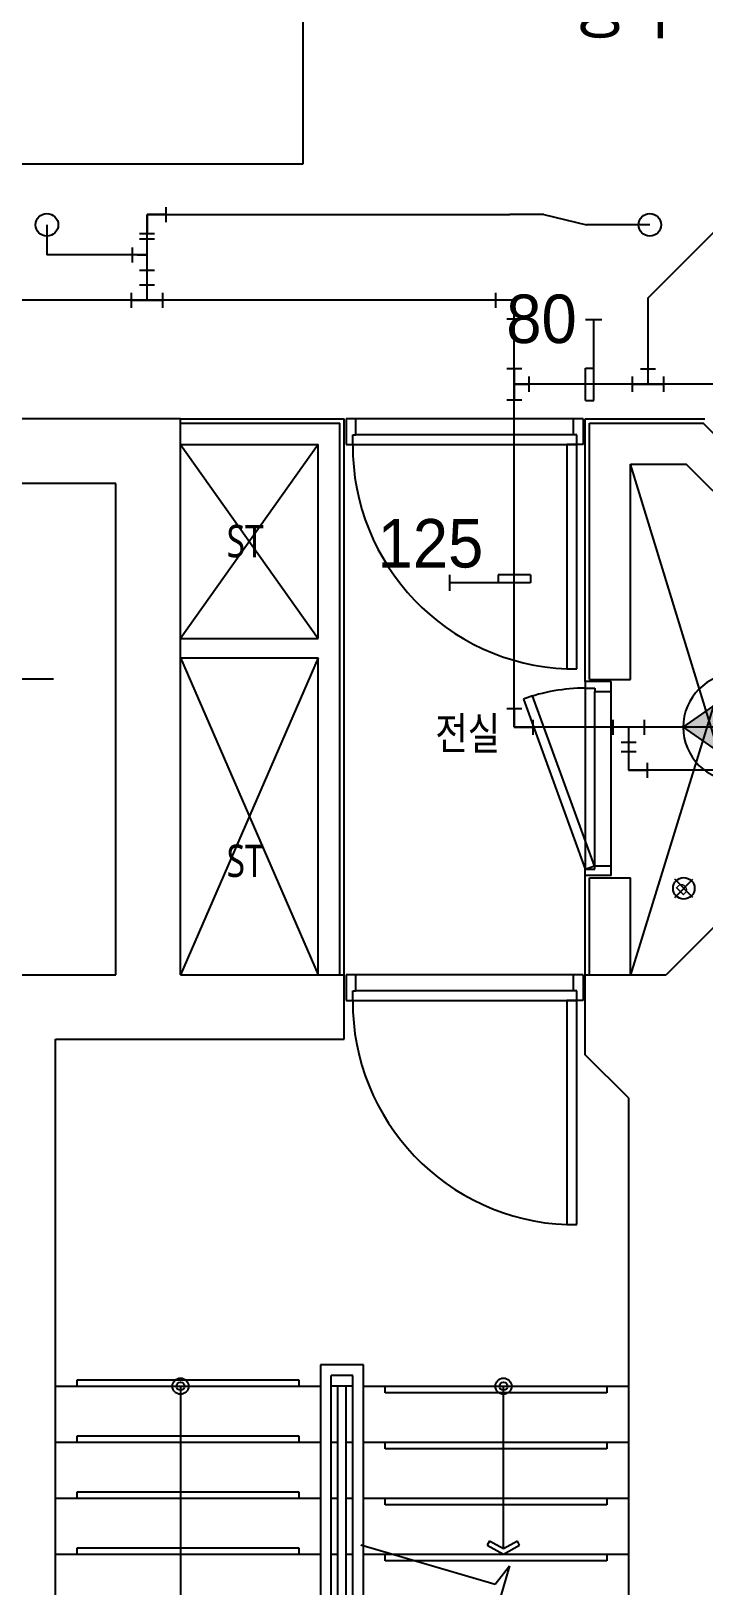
# Model space of a CAD drawing. Header units: millimetres. Extents: x 238075 to 303070, y -258150 to -205841.
# Drawn here: x 269639 to 272764, y -239698 to -232482 of the extents above; entities that cross this region are included whole.
import ezdxf
from ezdxf.enums import TextEntityAlignment as Align

# ---------------------------------------------------------------- set-up
doc = ezdxf.new("R2010")
doc.units = ezdxf.units.MM
doc.header["$LTSCALE"] = 200
for name, color, linetype in [('-소화(SP가지관)', 3, 'Continuous'), ('-소화(SP헤드하향)', 2, 'Continuous'), ('-소화(배관-SP 2차)', 1, 'Continuous'), ('L1', 1, 'Continuous'), ('L2', 2, 'Continuous'), ('L4', 4, 'Continuous'), ('TEX', 3, 'Continuous'), ('아파트', 253, 'Continuous')]:
    doc.layers.add(name, color=color, linetype=linetype)
doc.styles.add('돋움', font='Dotum.ttf')
doc.styles.add('맑은 고딕', font='malgun.ttf', dxfattribs={"width": 0.8})

# ---------------------------------------------------------------- blocks, each defined once
blk = doc.blocks.new('A$C1978247E')
at = {"color": 0}
for p, q in [((-93.8, -45.1), (-93.8, 45.1)), ((93.8, 0), (-93.8, 0)), ((-45.1, 90), (45.1, 90)), ((0, 0), (0, 90)), ((93.8, -45.1), (93.8, 45.1))]:
    blk.add_line(p, q, dxfattribs=at)
blk = doc.blocks.new('A$C476E3A35')
at = {"color": 0}
for p, q in [((112.5, 0), (0, 0)), ((0, 0), (0, -113.2)), ((112.5, 45.1), (112.5, -45.1)), ((-45.1, -113.2), (45.1, -113.2))]:
    blk.add_line(p, q, dxfattribs=at)
blk = doc.blocks.new('A$C78BA73EA')
for p, q in [((0.5, 5), (0.5, 0)), ((1, 5), (0.5, 5)), ((1, 5), (1, 3)), ((1, 3), (0.5, 3)), ((1, 0), (0, 0))]:
    blk.add_line(p, q)
blk = doc.blocks.new('A$C0B056EF9')
at = {"layer": 'L1'}
blk.add_hatch(color=1, dxfattribs=at).paths.add_polyline_path([(100, 0), (-34.5, -93.9), (-34.5, 93.9)])
at = {"color": 7}
blk.add_circle((0, 0), 100, dxfattribs=at)
at = {"layer": 'L1', "color": 1}
for p, q in [((100, 0), (-34.5, 93.9)), ((-34.5, 93.9), (-34.5, -93.9)), ((100, 0), (-34.5, -93.9))]:
    blk.add_line(p, q, dxfattribs=at)
blk = doc.blocks.new('A13')
for p, q in [((0, 1.2), (0, -1.2)), ((1.2, 0), (-1.2, 0))]:
    blk.add_line(p, q)
at = {"layer": 'L2'}
blk.add_circle((0, 0), 1, dxfattribs=at)

msp = doc.modelspace()

# ---------------------------------------------------------------- linework, layer by layer
at = {"layer": '-소화(SP가지관)'}
for p, q in [((272504.1, -233719, 54985.4), (273358.8, -232864.3, 54985.4)), ((270177.4, -233731.2, 54985.4), (270177.4, -233333.2, 54985.4)), ((270177.4, -233333.2, 54985.4), (271862.4, -233333.2, 54985.4)), ((270131.5, -233520.3, 54985.4), (270177.4, -233520.3, 54985.4)), ((272504.1, -234120.5, 54985.4), (272504.1, -233719, 54985.4)), ((272413.7, -235712.8, 54985.4), (272413.7, -235912.6, 54985.4)), ((272917.3, -235912.6, 54985.4), (272413.7, -235912.6, 54985.4))]:
    msp.add_line(p, q, dxfattribs=at)
at = {"layer": '-소화(SP가지관)', "color": 58}
msp.add_line((272726.8, -235712.8, 54985.4), (272537.5, -235712.8, 54985.4), dxfattribs=at)
at = {"layer": '-소화(SP헤드하향)'}
for centre in [(269712.4, -233381.2, 54985.4), (272512.4, -233381.2, 54985.4)]:
    msp.add_circle(centre, 52.6, dxfattribs=at)
at = {"layer": '-소화(배관-SP 2차)', "color": 3}
for p, q in [((270902.6, -233098.4, 54985.4), (270902.6, -232381.2, 54985.4)), ((268872.6, -233098.4, 54985.4), (270902.6, -233098.4, 54985.4)), ((271882.6, -233731.2, 54985.4), (265632.6, -233731.2, 54985.4)), ((271882.6, -235712.8, 54985.4), (271882.6, -233731.2, 54985.4)), ((272918.2, -234120.5, 54985.4), (271882.6, -234120.5, 54985.4)), ((272917.3, -235712.8, 54985.4), (271882.6, -235712.8, 54985.4))]:
    msp.add_line(p, q, dxfattribs=at)
for p, q in [((272020, -233333.2, 54985.4), (271862.4, -233333.2, 54985.4)), ((272020, -233333.2, 54985.4), (272218.8, -233381.2, 54985.4)), ((269712.4, -233381.2, 54985.4), (269712.4, -233520.3, 54985.4)), ((272512.4, -233381.2, 54985.4), (272218.8, -233381.2, 54985.4)), ((270131.5, -233520.3, 54985.4), (269712.4, -233520.3, 54985.4))]:
    msp.add_line(p, q)
at = {"layer": 'L4'}
for p, q in [((270332.6, -234281.2, 54985.4), (269342.6, -234281.2, 54985.4)), ((270332.6, -234281.2, 0), (271092.6, -234281.2, 0)), ((270332.6, -236861.2, 54985.4), (270332.6, -234281.2, 54985.4)), ((270332.6, -234301.2, 0), (271072.6, -234301.2, 0)), ((271072.6, -236861.2, 0), (271072.6, -234301.2, 0)), ((271092.6, -236861.2, 0), (271092.6, -234281.2, 0)), ((271147.6, -234281.2, 0), (271102.6, -234281.2, 0)), ((271102.6, -234281.2, 0), (271102.6, -234401.2, 0)), ((272157.6, -234281.2, 0), (271147.6, -234281.2, 0)), ((271147.6, -234356.2, 0), (271147.6, -234281.2, 0)), ((272157.6, -234356.2, 0), (272157.6, -234281.2, 0)), ((272202.6, -234281.2, 0), (272157.6, -234281.2, 0)), ((272202.6, -234281.2, 0), (272202.6, -234401.2, 0)), ((272212.6, -235501.2, 0), (272212.6, -234281.2, 0)), ((272212.6, -234281.2, 0), (272767.8, -234281.2, 0)), ((272232.6, -235491.2, 0), (272232.6, -234301.2, 0)), ((272232.6, -234301.2, 0), (272759.5, -234301.2, 0)), ((273176.1, -234717.9, 0), (272759.5, -234301.2, 0)), ((271132.6, -234401.2, 0), (271132.6, -234356.2, 0)), ((271132.6, -234356.2, 0), (271147.6, -234356.2, 0)), ((272157.6, -234356.2, 0), (271147.6, -234356.2, 0)), ((272172.6, -234356.2, 0), (272157.6, -234356.2, 0)), ((272172.6, -234401.2, 0), (272172.6, -234356.2, 0)), ((270332.6, -234401.2, 0), (270972.6, -234401.2, 0)), ((270332.6, -234401.2, 0), (270972.6, -235301.2, 0)), ((270972.6, -234401.2, 0), (270332.6, -235301.2, 0)), ((270972.6, -235301.2, 0), (270972.6, -234401.2, 0)), ((271102.6, -234401.2, 0), (271132.6, -234401.2, 0)), ((271132.6, -234401.2, 0), (272172.6, -234401.2, 0)), ((272172.6, -234401.2, 0), (272127.6, -234401.2, 0)), ((272127.6, -234401.2, 0), (272127.6, -235441.2, 0)), ((272202.6, -234401.2, 0), (272172.6, -234401.2, 0)), ((272172.6, -235441.2, 0), (272172.6, -234401.2, 0)), ((272422.6, -234491.2, 0), (272680.8, -234491.2, 0)), ((272422.6, -235491.2, 0), (272422.6, -234491.2, 0)), ((273017, -236432.6), (272422.6, -234491.2, 0)), ((273041.8, -234852.2, 0), (272680.8, -234491.2, 0)), ((270032.6, -234581.2, 54985.4), (269342.6, -234581.2, 54985.4)), ((270032.6, -236861.2, 54985.4), (270032.6, -234581.2, 54985.4)), ((273041.8, -234852.2, 0), (272422.6, -236861.2, 0)), ((270332.6, -235301.2, 0), (270972.6, -235301.2, 0)), ((270332.6, -235391.2, 0), (270972.6, -235391.2, 0)), ((270332.6, -235391.2, 0), (270972.6, -236861.2, 0)), ((270972.6, -235391.2, 0), (270332.6, -236861.2, 0)), ((270972.6, -236861.2, 0), (270972.6, -235391.2, 0)), ((272127.6, -235441.2, 0), (272172.6, -235441.2, 0)), ((269742.6, -235490.2, 0), (267842.6, -235490.2, 0)), ((272212.6, -235501.2, 0), (272212.6, -235531.2, 0)), ((272332.6, -235501.2, 0), (272212.6, -235501.2, 0)), ((272212.6, -235531.2, 0), (272212.6, -236371.2, 0)), ((272212.6, -235531.2, 0), (272257.6, -235531.2, 0)), ((272232.6, -235491.2, 0), (272422.6, -235491.2, 0)), ((272257.6, -235531.2, 0), (272257.6, -235546.2, 0)), ((272332.6, -235546.2, 0), (272332.6, -235501.2, 0)), ((271967.6, -235566.5, 0), (271925.3, -235581.9, 0)), ((271925.3, -235581.9, 0), (272212.6, -236371.2, 0)), ((272254.9, -236355.8, 0), (271967.6, -235566.5, 0)), ((272257.6, -236356.2, 0), (272257.6, -235546.2, 0)), ((272257.6, -235546.2, 0), (272332.6, -235546.2, 0)), ((272332.6, -236356.2, 0), (272332.6, -235546.2, 0)), ((273819.6, -235630, 54985.4), (272588.4, -236861.2, 54985.4)), ((272212.6, -236371.2, 0), (272254.9, -236355.8, 0)), ((272212.6, -236401.2, 0), (272212.6, -236371.2, 0)), ((272212.6, -236371.2, 0), (272257.6, -236371.2, 0)), ((272212.6, -236861.2, 0), (272212.6, -236401.2, 0)), ((272332.6, -236401.2, 0), (272212.6, -236401.2, 0)), ((272257.6, -236371.2, 0), (272257.6, -236356.2, 0)), ((272257.6, -236356.2, 0), (272332.6, -236356.2, 0)), ((272332.6, -236401.2, 0), (272332.6, -236356.2, 0)), ((272232.6, -236861.2, 0), (272232.6, -236411.2, 0)), ((272232.6, -236411.2, 0), (272422.6, -236411.2, 0)), ((272422.6, -236861.2, 0), (272422.6, -236411.2, 0)), ((267432.6, -236861.2, 54985.4), (270032.6, -236861.2, 54985.4)), ((270332.6, -236861.2, 54985.4), (271092.6, -236861.2, 54985.4)), ((271092.6, -237161.2, 54985.4), (271092.6, -236861.2, 54985.4)), ((271147.6, -236861.2, 0), (271102.6, -236861.2, 0)), ((271102.6, -236861.2, 0), (271102.6, -236981.2, 0)), ((272157.6, -236861.2, 0), (271147.6, -236861.2, 0)), ((271147.6, -236936.2, 0), (271147.6, -236861.2, 0)), ((272157.6, -236936.2, 0), (272157.6, -236861.2, 0)), ((272202.6, -236861.2, 0), (272157.6, -236861.2, 0)), ((272202.6, -236861.2, 0), (272202.6, -236981.2, 0)), ((272212.6, -236861.2, 54985.4), (272588.4, -236861.2, 54985.4)), ((272212.6, -237233.4, 54985.4), (272212.6, -236861.2, 54985.4)), ((271132.6, -236981.2, 0), (271132.6, -236936.2, 0)), ((271132.6, -236936.2, 0), (271147.6, -236936.2, 0)), ((272157.6, -236936.2, 0), (271147.6, -236936.2, 0)), ((272172.6, -236936.2, 0), (272157.6, -236936.2, 0)), ((272172.6, -236981.2, 0), (272172.6, -236936.2, 0)), ((271102.6, -236981.2, 0), (271132.6, -236981.2, 0)), ((271132.6, -236981.2, 0), (272172.6, -236981.2, 0)), ((272172.6, -236981.2, 0), (272127.6, -236981.2, 0)), ((272127.6, -236981.2, 0), (272127.6, -238021.2, 0)), ((272202.6, -236981.2, 0), (272172.6, -236981.2, 0)), ((272172.6, -238021.2, 0), (272172.6, -236981.2, 0)), ((269752.6, -242151.2, 54985.4), (269752.6, -237161.2, 54985.4)), ((269752.6, -237161.2, 54985.4), (271092.6, -237161.2, 54985.4)), ((272412.6, -237433.4, 54985.4), (272212.6, -237233.4, 54985.4)), ((272412.6, -237433.4, 54985.4), (272412.6, -242651.2, 54985.4)), ((272127.6, -238021.2, 0), (272172.6, -238021.2, 0)), ((270982.6, -238671.2, 0), (270982.6, -240951.2, 0)), ((271182.6, -238671.2, 0), (270982.6, -238671.2, 0)), ((271182.6, -240951.2, 0), (271182.6, -238671.2, 0)), ((269752.6, -238771.2, 0), (270982.6, -238771.2, 0)), ((269852.6, -238771.2, 0), (269852.6, -238741.2, 0)), ((269852.6, -238741.2, 0), (270882.6, -238741.2, 0)), ((270332.6, -238771.2, 0), (270332.6, -241541.2, 0)), ((270882.6, -238741.2, 0), (270882.6, -238771.2, 0)), ((271032.6, -240901.2, 0), (271032.6, -238721.2, 0)), ((271132.6, -238721.2, 0), (271032.6, -238721.2, 0)), ((271132.6, -238771.2, 0), (271032.6, -238771.2, 0)), ((271062.6, -240851.2, 0), (271062.6, -238771.2, 0)), ((271102.6, -240851.2, 0), (271102.6, -238771.2, 0)), ((271132.6, -240901.2, 0), (271132.6, -238721.2, 0)), ((271182.6, -238771.2, 0), (272412.6, -238771.2, 0)), ((271282.6, -238801.2, 0), (271282.6, -238771.2, 0)), ((271832.6, -239526.5, 0), (271832.6, -238771.2, 0)), ((272312.6, -238771.2, 0), (272312.6, -238801.2, 0)), ((272312.6, -238801.2, 0), (271282.6, -238801.2, 0)), ((269752.6, -239031.2, 0), (270982.6, -239031.2, 0)), ((269852.6, -239031.2, 0), (269852.6, -239001.2, 0)), ((269852.6, -239001.2, 0), (270882.6, -239001.2, 0)), ((270882.6, -239001.2, 0), (270882.6, -239031.2, 0)), ((271032.6, -239031.2, 0), (271062.6, -239031.2, 0)), ((271102.6, -239031.2, 0), (271132.6, -239031.2, 0)), ((271182.6, -239031.2, 0), (272412.6, -239031.2, 0)), ((271282.6, -239061.2, 0), (271282.6, -239031.2, 0)), ((272312.6, -239061.2, 0), (271282.6, -239061.2, 0)), ((272312.6, -239031.2, 0), (272312.6, -239061.2, 0)), ((269852.6, -239291.2, 0), (269852.6, -239261.2, 0)), ((269852.6, -239261.2, 0), (270882.6, -239261.2, 0)), ((270882.6, -239261.2, 0), (270882.6, -239291.2, 0)), ((269752.6, -239291.2, 0), (270982.6, -239291.2, 0)), ((271032.6, -239291.2, 0), (271062.6, -239291.2, 0)), ((271102.6, -239291.2, 0), (271132.6, -239291.2, 0)), ((271182.6, -239291.2, 0), (272412.6, -239291.2, 0)), ((271282.6, -239321.2, 0), (271282.6, -239291.2, 0)), ((272312.6, -239321.2, 0), (271282.6, -239321.2, 0)), ((272312.6, -239291.2, 0), (272312.6, -239321.2, 0)), ((271768.1, -239489.7, 0), (271757.5, -239508.3, 0)), ((271832.6, -239526.5, 0), (271768.1, -239489.7, 0)), ((271897.2, -239489.7, 0), (271832.6, -239526.5, 0)), ((271907.8, -239508.3, 0), (271897.2, -239489.7, 0)), ((269752.6, -239551.2, 0), (270982.6, -239551.2, 0)), ((269852.6, -239551.2, 0), (269852.6, -239521.2, 0)), ((269852.6, -239521.2, 0), (270882.6, -239521.2, 0)), ((270882.6, -239521.2, 0), (270882.6, -239551.2, 0)), ((271032.6, -239551.2, 0), (271062.6, -239551.2, 0)), ((271102.6, -239551.2, 0), (271132.6, -239551.2, 0)), ((271169.5, -239506.9, 0), (271794.2, -239689.8, 0)), ((271182.6, -239551.2, 0), (272412.6, -239551.2, 0)), ((271282.6, -239581.2, 0), (271282.6, -239551.2, 0)), ((271757.5, -239508.3, 0), (271832.6, -239551.2, 0)), ((271832.6, -239551.2, 0), (271907.8, -239508.3, 0)), ((272312.6, -239551.2, 0), (272312.6, -239581.2, 0)), ((272312.6, -239581.2, 0), (271282.6, -239581.2, 0)), ((271794.2, -239689.8, 0), (271860.1, -239604.7, 0)), ((271860.1, -239604.7, 0), (271805.1, -239797, 0))]:
    msp.add_line(p, q, dxfattribs=at)
for centre, radius in [((270332.6, -238771.2, 0), 37.5), ((270332.6, -238771.2, 0), 18.8), ((271832.6, -238771.2, 0), 37.5), ((271832.6, -238771.2, 0), 18.8)]:
    msp.add_circle(centre, radius, dxfattribs=at)
for centre, radius, start, end in [((272166.9, -234407.7, 0), 1034.3, 179.64175, 267.82469), ((272213.5, -236373.4, 0), 842.2, 90.05971, 110.0049), ((272166.9, -236987.7, 0), 1034.3, 179.64175, 267.82469)]:
    msp.add_arc(centre, radius, start, end, dxfattribs=at)
at = {"layer": '아파트'}
msp.add_circle((263075.4, -230841.1, 54985.4), 25000, dxfattribs=at)

# ---------------------------------------------------------------- block references
at = {"layer": '-소화(SP가지관)', "color": 2, "ltscale": 0.25}
for name, p, xscale, yscale, zscale in [('A$C476E3A35', (270177.4, -233333.2, 54985.4), 0.7731199999823013, 0.7731199999823013, 0.7731199999823013), ('A$C1978247E', (270177.4, -233731.2, 54985.4), -0.773119999980927, 0.773119999980927, 0.773119999980927), ('A$C1978247E', (272504.1, -234120.5, 54985.4), -0.773119999980927, 0.773119999980927, 0.773119999980927)]:
    msp.add_blockref(name, p, dxfattribs=dict(at, xscale=xscale, yscale=yscale, zscale=zscale))
for name, p, xscale, yscale, zscale, rotation in [('A$C1978247E', (270177.4, -233520.3, 54985.4), -0.773119999980927, 0.773119999980927, 0.773119999980927, 90), ('A$C476E3A35', (271882.6, -233731.2, 54985.4), 0.7731199999823013, 0.7731199999823013, 0.7731199999823013, 270.0000000000006), ('A$C1978247E', (271882.6, -234120.5, 54985.4), -0.773119999980927, 0.773119999980927, 0.773119999980927, 270), ('A$C476E3A35', (271882.6, -235712.8, 54985.4), 0.7731199999823013, 0.7731199999823013, 0.7731199999823013, 90.00000000000063), ('A$C1978247E', (272413.7, -235712.8, 54985.4), -0.773119999980927, 0.773119999980927, 0.773119999980927, 180), ('A$C476E3A35', (272413.7, -235912.6, 54985.4), 0.7731199999823013, 0.7731199999823013, 0.7731199999823013, 90.00000000000063)]:
    msp.add_blockref(name, p, dxfattribs=dict(at, xscale=xscale, yscale=yscale, zscale=zscale, rotation=rotation))
for name, p, xscale, yscale, zscale, rotation in [('A$C78BA73EA', (272289, -233820.5, 54985.4), 75, 75, 75, 179.9999999999499), ('A$C78BA73EA', (271582.6, -235079.8, 54985.4), -75, 75, 75, 269.9999999993028), ('A13', (272917.6, -236213, 54985.4), 100, 100, 100, 225.0000000000675), ('A13', (272670.1, -236460.5, 54985.4), 50, 50, 50, 225.0000000000675)]:
    msp.add_blockref(name, p, dxfattribs=dict(xscale=xscale, yscale=yscale, zscale=zscale, rotation=rotation))
at = {"xscale": -2.5, "yscale": 2.5, "zscale": 2.5}
msp.add_blockref('A$C0B056EF9', (272917.3, -235712.8, 54985.4), dxfattribs=at)

# ---------------------------------------------------------------- texts
at = {"layer": 'L4', "style": '맑은 고딕', "width": 0.8}
for s, p in [('ST', (270633.2, -234848.5, 0)), ('전실', (271666.7, -235741.1, 0)), ('ST', (270633.2, -236332.4, 0))]:
    msp.add_text(s, height=150, dxfattribs=at).set_placement(p, align=Align.MIDDLE_CENTER)
at = {"layer": 'TEX', "linetype": 'Continuous', "style": '돋움'}
msp.add_text('방수구함', height=225, dxfattribs=at).set_placement((272138.3, -232491.1, 54985.4))
at = {"layer": 'TEX', "style": '돋움'}
msp.add_text('80', height=225, dxfattribs=at).set_placement((271845.6, -233929.6, 54985.4))
msp.add_text('125', height=225, rotation=360, dxfattribs=at).set_placement((271247.9, -234971.4, 54985.4))
msp.add_text('D', height=50, rotation=45, dxfattribs=at).set_placement((272663, -236463, 54985.4), align=Align.MIDDLE_CENTER)

doc.saveas('drawing.dxf')
